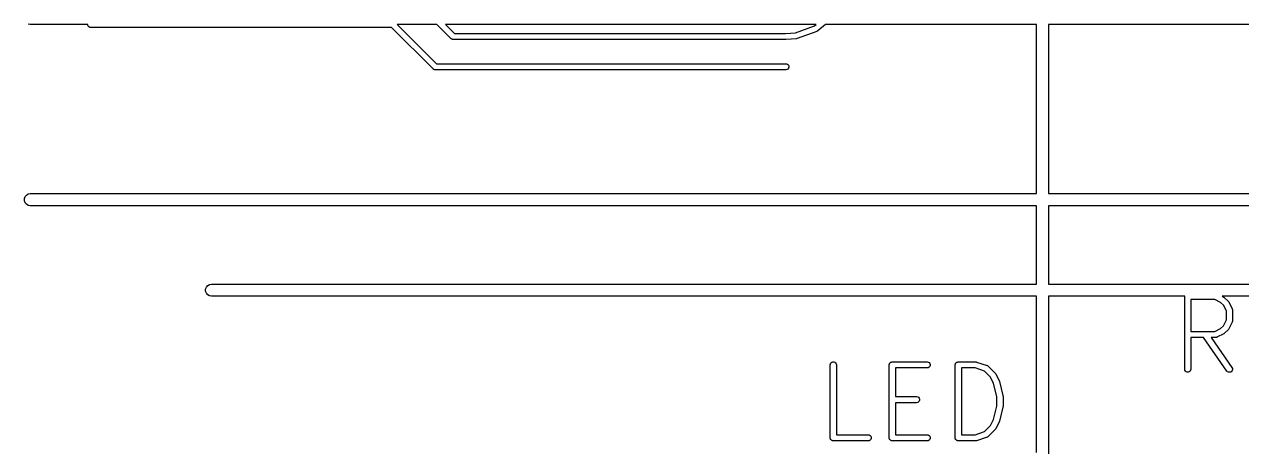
# Model space of a CAD drawing. Extents: x -2.2 to 89.1, y -78.6 to 9.2.
# Drawn here: x -0.1 to 20.04, y -41.59 to -34.6 of the extents above; entities that cross this region are included whole.
import ezdxf

# ---------------------------------------------------------------- set-up
doc = ezdxf.new("R2010")
doc.units = 0
doc.header["$MEASUREMENT"] = 0
doc.layers.add('BLACK', color=7, linetype='CONTINUOUS')

msp = doc.modelspace()

# ---------------------------------------------------------------- linework, layer by layer
at = {"layer": 'Black'}
for p, q in [((0, -34.6), (-0.0342, -34.594)), ((0.95076, -34.6), (0, -34.6)), ((0.95076, -34.6087), (0.95076, -34.6)), ((0.9567, -34.625), (0.95076, -34.6087)), ((0.96786, -34.6383), (0.9567, -34.625)), ((0.9829, -34.647), (0.96786, -34.6383)), ((6.72929, -34.6), (6.07071, -34.6)), ((6.07071, -34.6), (6.72071, -35.25)), ((6.96464, -34.8354), (6.72929, -34.6)), ((6.87071, -34.6), (7.02071, -34.75)), ((13.0009, -34.6), (6.87071, -34.6)), ((12.6627, -34.7356), (12.9746, -34.6221)), ((12.9746, -34.6221), (13.0009, -34.6)), ((13.1565, -34.6), (13.0321, -34.7043)), ((16.65, -34.6), (13.1565, -34.6)), ((16.65, -37.4), (16.65, -34.6)), ((16.85, -34.6), (16.85, -37.4)), ((28.15, -34.6), (16.85, -34.6)), ((1, -34.65), (0.9829, -34.647)), ((5.97929, -34.65), (1, -34.65)), ((6.66464, -35.3354), (5.97929, -34.65)), ((6.96645, -34.8366), (6.96464, -34.8354)), ((6.96786, -34.8383), (6.96645, -34.8366)), ((6.97351, -34.8416), (6.96786, -34.8383)), ((6.97887, -34.8453), (6.97351, -34.8416)), ((6.98099, -34.8459), (6.97887, -34.8453)), ((6.9829, -34.847), (6.98099, -34.8459)), ((7.02071, -34.75), (12.4978, -34.75)), ((12.4978, -34.75), (12.6627, -34.7356)), ((12.678, -34.8346), (12.5044, -34.8498)), ((12.6843, -34.8329), (12.678, -34.8346)), ((12.6907, -34.8318), (12.6843, -34.8329)), ((13.0171, -34.713), (12.6907, -34.8318)), ((13.0321, -34.7043), (13.0171, -34.713)), ((13.0321, -34.7043), (13.0321, -34.7043)), ((6.98934, -34.8481), (6.9829, -34.847)), ((6.99564, -34.8498), (6.98934, -34.8481)), ((6.99783, -34.8496), (6.99564, -34.8498)), ((7, -34.85), (6.99783, -34.8496)), ((12.5, -34.85), (7, -34.85)), ((12.5022, -34.8496), (12.5, -34.85)), ((12.5044, -34.8498), (12.5022, -34.8496)), ((6.66645, -35.3366), (6.66464, -35.3354)), ((6.66786, -35.3383), (6.66645, -35.3366)), ((6.67352, -35.3416), (6.66786, -35.3383)), ((6.67887, -35.3453), (6.67352, -35.3416)), ((6.68099, -35.3459), (6.67887, -35.3453)), ((6.6829, -35.347), (6.68099, -35.3459)), ((6.68934, -35.3481), (6.6829, -35.347)), ((6.69564, -35.3498), (6.68934, -35.3481)), ((6.69783, -35.3496), (6.69564, -35.3498)), ((6.7, -35.35), (6.69783, -35.3496)), ((12.5, -35.35), (6.7, -35.35)), ((6.72071, -35.25), (12.5, -35.25)), ((12.5, -35.25), (12.5171, -35.253)), ((12.5171, -35.347), (12.5, -35.35)), ((12.5171, -35.253), (12.5321, -35.2617)), ((12.5321, -35.3383), (12.5171, -35.347)), ((12.5321, -35.2617), (12.5433, -35.275)), ((12.5433, -35.325), (12.5321, -35.3383)), ((12.5433, -35.275), (12.5492, -35.2913)), ((12.5492, -35.3087), (12.5433, -35.325)), ((12.5492, -35.2913), (12.5492, -35.3087)), ((-0.09848, -37.4826), (-0.0866, -37.45)), ((-0.0866, -37.45), (-0.06428, -37.4234)), ((-0.06428, -37.4234), (-0.0342, -37.406)), ((-0.0342, -37.406), (0, -37.4)), ((0, -37.4), (16.65, -37.4)), ((16.85, -37.4), (27.3202, -37.4)), ((-0.09848, -37.5174), (-0.09848, -37.4826)), ((-0.0866, -37.55), (-0.09848, -37.5174)), ((-0.06428, -37.5766), (-0.0866, -37.55)), ((-0.0342, -37.594), (-0.06428, -37.5766)), ((0, -37.6), (-0.0342, -37.594)), ((16.65, -37.6), (0, -37.6)), ((16.65, -38.9), (16.65, -37.6)), ((27.3202, -37.6), (16.85, -37.6)), ((16.85, -37.6), (16.85, -38.9)), ((2.90152, -38.9826), (2.9134, -38.95)), ((2.90152, -39.0174), (2.90152, -38.9826)), ((2.9134, -39.05), (2.90152, -39.0174)), ((2.9134, -38.95), (2.93572, -38.9234)), ((2.93572, -39.0766), (2.9134, -39.05)), ((2.93572, -38.9234), (2.9658, -38.906)), ((2.9658, -38.906), (3, -38.9)), ((3, -38.9), (16.65, -38.9)), ((16.85, -38.9), (22.597, -38.9)), ((2.9658, -39.094), (2.93572, -39.0766)), ((3, -39.1), (2.9658, -39.094)), ((16.65, -39.1), (3, -39.1)), ((16.65, -41.6881), (16.65, -39.1)), ((19.1016, -39.1), (16.85, -39.1)), ((16.85, -39.1), (16.85, -41.7137)), ((19.1015, -39.101), (19.1016, -39.1)), ((19.1015, -40.3075), (19.1015, -39.101)), ((19.2031, -39.1518), (19.2031, -39.6822)), ((19.5999, -39.1518), (19.2031, -39.1518)), ((19.6967, -39.2003), (19.5999, -39.1518)), ((19.7425, -39.246), (19.6967, -39.2003)), ((20.3078, -39.1), (19.7234, -39.1)), ((19.7234, -39.1), (19.7495, -39.1131)), ((19.7909, -39.3428), (19.7425, -39.246)), ((19.7495, -39.1131), (19.756, -39.1179)), ((19.756, -39.1179), (19.7627, -39.1226)), ((19.7627, -39.1226), (19.8202, -39.18)), ((19.8202, -39.18), (19.8248, -39.1867)), ((19.8248, -39.1867), (19.8297, -39.1932)), ((19.8297, -39.1932), (19.8871, -39.3081)), ((19.7909, -39.4912), (19.7909, -39.3428)), ((19.8871, -39.3081), (19.888, -39.3109)), ((19.888, -39.3109), (19.8894, -39.3135)), ((19.8894, -39.3135), (19.8905, -39.3193)), ((19.8905, -39.3193), (19.8922, -39.325)), ((19.8922, -39.325), (19.892, -39.328)), ((19.892, -39.328), (19.8925, -39.3309)), ((19.8925, -39.3309), (19.8925, -39.5032)), ((19.5999, -39.6822), (19.6967, -39.6338)), ((19.6967, -39.6338), (19.7425, -39.588)), ((19.7425, -39.588), (19.7909, -39.4912)), ((19.8202, -39.654), (19.7627, -39.7115)), ((19.8248, -39.6474), (19.8202, -39.654)), ((19.8297, -39.6408), (19.8248, -39.6474)), ((19.8871, -39.5259), (19.8297, -39.6408)), ((19.888, -39.5231), (19.8871, -39.5259)), ((19.8894, -39.5206), (19.888, -39.5231)), ((19.8905, -39.5147), (19.8894, -39.5206)), ((19.8922, -39.509), (19.8905, -39.5147)), ((19.8925, -39.5032), (19.892, -39.5061)), ((19.892, -39.5061), (19.8922, -39.509)), ((19.2031, -39.6822), (19.5999, -39.6822)), ((19.4131, -39.7838), (19.2031, -39.7838)), ((19.2031, -39.7838), (19.2031, -40.3075)), ((19.8001, -40.3367), (19.4131, -39.7838)), ((19.6119, -39.7838), (19.5371, -39.7838)), ((19.5371, -39.7838), (19.8833, -40.2784)), ((19.6148, -39.7833), (19.6119, -39.7838)), ((19.6177, -39.7835), (19.6148, -39.7833)), ((19.6234, -39.7818), (19.6177, -39.7835)), ((19.6293, -39.7808), (19.6234, -39.7818)), ((19.6318, -39.7793), (19.6293, -39.7808)), ((19.6346, -39.7785), (19.6318, -39.7793)), ((19.7495, -39.721), (19.6346, -39.7785)), ((19.7561, -39.7161), (19.7495, -39.721)), ((19.7627, -39.7115), (19.7561, -39.7161)), ((13.2365, -40.236), (13.2395, -40.2187)), ((13.2365, -41.4425), (13.2365, -40.236)), ((13.2395, -40.2187), (13.2483, -40.2034)), ((13.2483, -40.2034), (13.2619, -40.1921)), ((13.2619, -40.1921), (13.2784, -40.186)), ((13.2784, -40.186), (13.2961, -40.186)), ((13.2961, -40.186), (13.3127, -40.1921)), ((13.3127, -40.1921), (13.3262, -40.2034)), ((13.3262, -40.2034), (13.335, -40.2187)), ((13.335, -40.2187), (13.3381, -40.236)), ((13.3381, -40.236), (13.3381, -41.3917)), ((14.2132, -40.236), (14.2139, -40.2317)), ((14.2132, -41.4425), (14.2132, -40.236)), ((14.2139, -40.2272), (14.2154, -40.2231)), ((14.2139, -40.2317), (14.2139, -40.2272)), ((14.2154, -40.2231), (14.2162, -40.2187)), ((14.2162, -40.2187), (14.2184, -40.2148)), ((14.2184, -40.2148), (14.22, -40.2106)), ((14.22, -40.2106), (14.2228, -40.2072)), ((14.2228, -40.2072), (14.225, -40.2034)), ((14.225, -40.2034), (14.2284, -40.2005)), ((14.2284, -40.2005), (14.2313, -40.1971)), ((14.2313, -40.1971), (14.2351, -40.1949)), ((14.2351, -40.1949), (14.2386, -40.1921)), ((14.2386, -40.1921), (14.2427, -40.1905)), ((14.2427, -40.1905), (14.2466, -40.1883)), ((14.2466, -40.1883), (14.251, -40.1875)), ((14.251, -40.1875), (14.2551, -40.186)), ((14.2551, -40.186), (14.2596, -40.186)), ((14.2596, -40.186), (14.264, -40.1852)), ((14.264, -40.1852), (14.8385, -40.1852)), ((14.8385, -40.1852), (14.8559, -40.1883)), ((14.8559, -40.2838), (14.8385, -40.2868)), ((14.8559, -40.1883), (14.8711, -40.1971)), ((14.8711, -40.275), (14.8559, -40.2838)), ((14.8711, -40.1971), (14.8825, -40.2106)), ((14.8825, -40.2614), (14.8711, -40.275)), ((14.8825, -40.2106), (14.8885, -40.2272)), ((14.8885, -40.2449), (14.8825, -40.2614)), ((14.8885, -40.2272), (14.8885, -40.2449)), ((15.3047, -40.236), (15.3055, -40.2317)), ((15.3047, -41.4425), (15.3047, -40.236)), ((15.3055, -40.2272), (15.307, -40.2231)), ((15.3055, -40.2317), (15.3055, -40.2272)), ((15.307, -40.2231), (15.3078, -40.2187)), ((15.3078, -40.2187), (15.31, -40.2148)), ((15.31, -40.2148), (15.3116, -40.2106)), ((15.3116, -40.2106), (15.3144, -40.2072)), ((15.3144, -40.2072), (15.3166, -40.2034)), ((15.3166, -40.2034), (15.32, -40.2005)), ((15.32, -40.2005), (15.3229, -40.1971)), ((15.3229, -40.1971), (15.3267, -40.1949)), ((15.3267, -40.1949), (15.3301, -40.1921)), ((15.3301, -40.1921), (15.3343, -40.1905)), ((15.3343, -40.1905), (15.3382, -40.1883)), ((15.3382, -40.1883), (15.3425, -40.1875)), ((15.3425, -40.1875), (15.3467, -40.186)), ((15.3467, -40.186), (15.3512, -40.186)), ((15.3512, -40.186), (15.3555, -40.1852)), ((15.3555, -40.1852), (15.6428, -40.1852)), ((15.6428, -40.1852), (15.6508, -40.1867)), ((15.6508, -40.1867), (15.6589, -40.1879)), ((15.6589, -40.1879), (15.8312, -40.2453)), ((15.8312, -40.2453), (15.8338, -40.2467)), ((15.8338, -40.2467), (15.8366, -40.2475)), ((15.8366, -40.2475), (15.8415, -40.2509)), ((15.8415, -40.2509), (15.8467, -40.2537)), ((15.8467, -40.2537), (15.8487, -40.2559)), ((15.8487, -40.2559), (15.8511, -40.2576)), ((15.8511, -40.2576), (15.966, -40.3725)), ((19.8833, -40.2784), (19.8908, -40.2944)), ((14.8385, -40.2868), (14.3148, -40.2868)), ((14.3148, -40.2868), (14.3148, -40.7598)), ((15.4063, -40.2868), (15.4063, -41.3917)), ((15.6346, -40.2868), (15.4063, -40.2868)), ((15.7877, -40.3379), (15.6346, -40.2868)), ((15.8883, -40.4385), (15.7877, -40.3379)), ((15.9396, -40.541), (15.8883, -40.4385)), ((15.966, -40.3725), (15.9707, -40.3792)), ((15.9707, -40.3792), (15.9755, -40.3857)), ((15.9755, -40.3857), (16.033, -40.5006)), ((19.1045, -40.3249), (19.1015, -40.3075)), ((19.1133, -40.3402), (19.1045, -40.3249)), ((19.1269, -40.3515), (19.1133, -40.3402)), ((19.1434, -40.3576), (19.1269, -40.3515)), ((19.1611, -40.3576), (19.1434, -40.3576)), ((19.1777, -40.3515), (19.1611, -40.3576)), ((19.1912, -40.3402), (19.1777, -40.3515)), ((19.2, -40.3249), (19.1912, -40.3402)), ((19.2031, -40.3075), (19.2, -40.3249)), ((19.8125, -40.3492), (19.8001, -40.3367)), ((19.8285, -40.3566), (19.8125, -40.3492)), ((19.8461, -40.3582), (19.8285, -40.3566)), ((19.8632, -40.3536), (19.8461, -40.3582)), ((19.8776, -40.3435), (19.8632, -40.3536)), ((19.8877, -40.329), (19.8776, -40.3435)), ((19.8923, -40.312), (19.8877, -40.329)), ((19.8908, -40.2944), (19.8923, -40.312)), ((15.9942, -40.7594), (15.9396, -40.541)), ((16.033, -40.5006), (16.0345, -40.5059)), ((16.0345, -40.5059), (16.0368, -40.511)), ((16.0368, -40.511), (16.0943, -40.7408)), ((14.3148, -40.7598), (14.6661, -40.7598)), ((14.6661, -40.8614), (14.3148, -40.8614)), ((14.3148, -40.8614), (14.3148, -41.3917)), ((14.6661, -40.7598), (14.6835, -40.7628)), ((14.6835, -40.8583), (14.6661, -40.8614)), ((14.6835, -40.7628), (14.6988, -40.7717)), ((14.6988, -40.8495), (14.6835, -40.8583)), ((14.6988, -40.7717), (14.7101, -40.7852)), ((14.7101, -40.836), (14.6988, -40.8495)), ((14.7101, -40.7852), (14.7161, -40.8017)), ((14.7161, -40.8194), (14.7101, -40.836)), ((14.7161, -40.8017), (14.7161, -40.8194)), ((15.9942, -40.9192), (15.9942, -40.7594)), ((16.0943, -40.7408), (16.0947, -40.747)), ((16.0947, -40.747), (16.0958, -40.7531)), ((16.0958, -40.7531), (16.0958, -40.9255)), ((15.9396, -41.1376), (15.9942, -40.9192)), ((16.0943, -40.9378), (16.0368, -41.1676)), ((16.0947, -40.9316), (16.0943, -40.9378)), ((16.0958, -40.9255), (16.0947, -40.9316)), ((15.7877, -41.3407), (15.8883, -41.2401)), ((15.8883, -41.2401), (15.9396, -41.1376)), ((16.033, -41.178), (15.9755, -41.2929)), ((16.0345, -41.1727), (16.033, -41.178)), ((16.0368, -41.1676), (16.0345, -41.1727)), ((13.2372, -41.4469), (13.2365, -41.4425)), ((13.2372, -41.4514), (13.2372, -41.4469)), ((13.2388, -41.4555), (13.2372, -41.4514)), ((13.2395, -41.4599), (13.2388, -41.4555)), ((13.2417, -41.4638), (13.2395, -41.4599)), ((13.2433, -41.4679), (13.2417, -41.4638)), ((13.2461, -41.4714), (13.2433, -41.4679)), ((13.2483, -41.4752), (13.2461, -41.4714)), ((13.2518, -41.4781), (13.2483, -41.4752)), ((13.2546, -41.4815), (13.2518, -41.4781)), ((13.2585, -41.4837), (13.2546, -41.4815)), ((13.2619, -41.4865), (13.2585, -41.4837)), ((13.266, -41.4881), (13.2619, -41.4865)), ((13.2699, -41.4903), (13.266, -41.4881)), ((13.2743, -41.4911), (13.2699, -41.4903)), ((13.2784, -41.4926), (13.2743, -41.4911)), ((13.2829, -41.4926), (13.2784, -41.4926)), ((13.2873, -41.4933), (13.2829, -41.4926)), ((13.8618, -41.4933), (13.2873, -41.4933)), ((13.3381, -41.3917), (13.8618, -41.3917)), ((13.8618, -41.3917), (13.8792, -41.3948)), ((13.8792, -41.4903), (13.8618, -41.4933)), ((13.8792, -41.3948), (13.8944, -41.4036)), ((13.8944, -41.4815), (13.8792, -41.4903)), ((13.8944, -41.4036), (13.9058, -41.4171)), ((13.9058, -41.4679), (13.8944, -41.4815)), ((13.9058, -41.4171), (13.9118, -41.4337)), ((13.9118, -41.4514), (13.9058, -41.4679)), ((13.9118, -41.4337), (13.9118, -41.4514)), ((14.2139, -41.4469), (14.2132, -41.4425)), ((14.2139, -41.4514), (14.2139, -41.4469)), ((14.2154, -41.4555), (14.2139, -41.4514)), ((14.2162, -41.4599), (14.2154, -41.4555)), ((14.2184, -41.4638), (14.2162, -41.4599)), ((14.22, -41.4679), (14.2184, -41.4638)), ((14.2228, -41.4714), (14.22, -41.4679)), ((14.225, -41.4752), (14.2228, -41.4714)), ((14.2284, -41.4781), (14.225, -41.4752)), ((14.2313, -41.4815), (14.2284, -41.4781)), ((14.2351, -41.4837), (14.2313, -41.4815)), ((14.2386, -41.4865), (14.2351, -41.4837)), ((14.2427, -41.4881), (14.2386, -41.4865)), ((14.2466, -41.4903), (14.2427, -41.4881)), ((14.251, -41.4911), (14.2466, -41.4903)), ((14.2551, -41.4926), (14.251, -41.4911)), ((14.2596, -41.4926), (14.2551, -41.4926)), ((14.264, -41.4933), (14.2596, -41.4926)), ((14.8385, -41.4933), (14.264, -41.4933)), ((14.3148, -41.3917), (14.8385, -41.3917)), ((14.8385, -41.3917), (14.8559, -41.3948)), ((14.8559, -41.4903), (14.8385, -41.4933)), ((14.8559, -41.3948), (14.8711, -41.4036)), ((14.8711, -41.4815), (14.8559, -41.4903)), ((14.8711, -41.4036), (14.8825, -41.4171)), ((14.8825, -41.4679), (14.8711, -41.4815)), ((14.8825, -41.4171), (14.8885, -41.4337)), ((14.8885, -41.4514), (14.8825, -41.4679)), ((14.8885, -41.4337), (14.8885, -41.4514)), ((15.3055, -41.4469), (15.3047, -41.4425)), ((15.3055, -41.4514), (15.3055, -41.4469)), ((15.307, -41.4555), (15.3055, -41.4514)), ((15.3078, -41.4599), (15.307, -41.4555)), ((15.31, -41.4638), (15.3078, -41.4599)), ((15.3116, -41.4679), (15.31, -41.4638)), ((15.3144, -41.4714), (15.3116, -41.4679)), ((15.3166, -41.4752), (15.3144, -41.4714)), ((15.32, -41.4781), (15.3166, -41.4752)), ((15.3229, -41.4815), (15.32, -41.4781)), ((15.3267, -41.4837), (15.3229, -41.4815)), ((15.3301, -41.4865), (15.3267, -41.4837)), ((15.3343, -41.4881), (15.3301, -41.4865)), ((15.3382, -41.4903), (15.3343, -41.4881)), ((15.3425, -41.4911), (15.3382, -41.4903)), ((15.3467, -41.4926), (15.3425, -41.4911)), ((15.3512, -41.4926), (15.3467, -41.4926)), ((15.3555, -41.4933), (15.3512, -41.4926)), ((15.6428, -41.4933), (15.3555, -41.4933)), ((15.4063, -41.3917), (15.6346, -41.3917)), ((15.6346, -41.3917), (15.7877, -41.3407)), ((15.6508, -41.4919), (15.6428, -41.4933)), ((15.6589, -41.4907), (15.6508, -41.4919)), ((15.8312, -41.4333), (15.6589, -41.4907)), ((15.8338, -41.4319), (15.8312, -41.4333)), ((15.8366, -41.4311), (15.8338, -41.4319)), ((15.8415, -41.4277), (15.8366, -41.4311)), ((15.8467, -41.4249), (15.8415, -41.4277)), ((15.8487, -41.4227), (15.8467, -41.4249)), ((15.8511, -41.421), (15.8487, -41.4227)), ((15.966, -41.3061), (15.8511, -41.421)), ((15.9707, -41.2994), (15.966, -41.3061)), ((15.9755, -41.2929), (15.9707, -41.2994))]:
    msp.add_line(p, q, dxfattribs=at)

doc.saveas('drawing.dxf')
